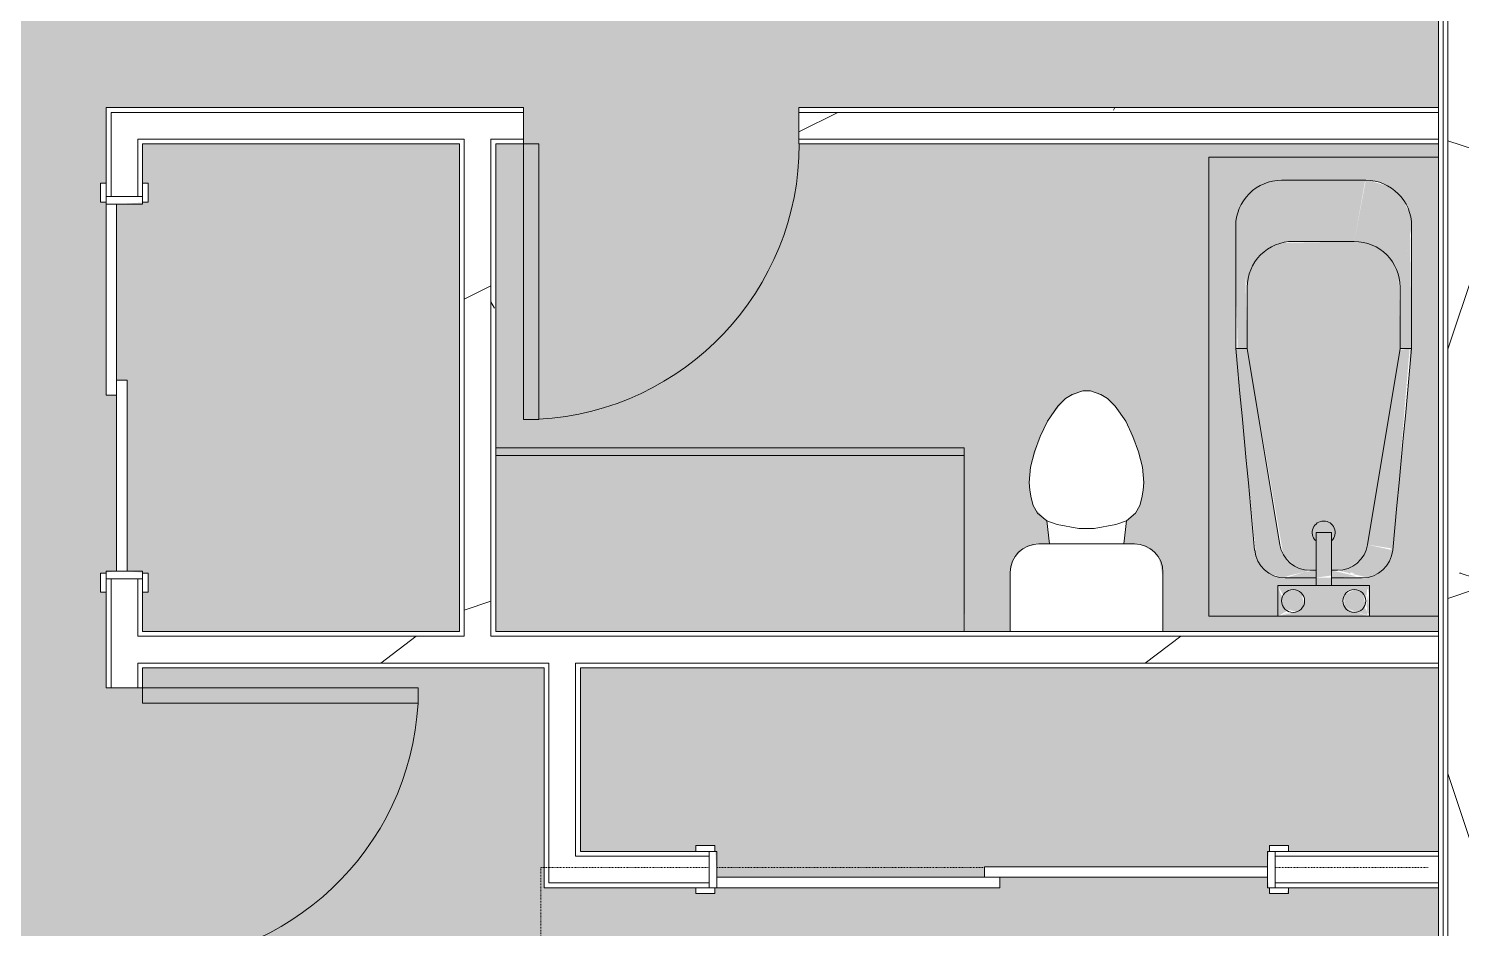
# Model space of a CAD drawing. Header units: inches. Extents: x -9418 to 110693, y 8585 to 209374.
# Drawn here: x -3612.4 to -3425.1, y 10155.4 to 10273 of the extents above; entities that cross this region are included whole.
import ezdxf

# ---------------------------------------------------------------- set-up
doc = ezdxf.new("R2010")
doc.units = ezdxf.units.IN
doc.header["$MEASUREMENT"] = 0
doc.linetypes.add('Dash 1_16_', pattern=[0.125, 0.0625, -0.0625])
for name, color, linetype, lineweight in [('0-1', 7, 'Continuous', 5), ('0-3', 7, 'Continuous', 9), ('A-AREA-PATT-2', 254, 'Continuous', 9), ('A-DOOR-1', 7, 'Continuous', 9), ('A-DOOR-FRAM-1', 7, 'Continuous', 9), ('A-WALL', 113, 'Continuous', 9), ('A-WALL-2', 10, 'Continuous', 15), ('A-WALL-3', 7, 'Continuous', 9), ('A-WALL-PATT-1', 7, 'Continuous', 9), ('A-WALL-PATT-2', 8, 'Continuous', 9), ('A-WALL-PATT-3', 111, 'Continuous', 9), ('I-FURN-1', 7, 'Continuous', 9), ('I-FURN-HDLN-1', 253, 'Dash 1_16_', 9), ('I-WALL-1', 2, 'Continuous', 15), ('P-SANR-FIXT-1', 7, 'Continuous', 9), ('P-SANR-FIXT-2', 8, 'Continuous', 9), ('Q-CASE-1', 9, 'Continuous', 9), ('Q-CASE-2', 10, 'Continuous', 15), ('Q-CASE-3', 7, 'Continuous', 9)]:
    doc.layers.add(name, color=color, linetype=linetype, lineweight=lineweight)
pattern_1 = [(0, (0, 0), (192, 48), [7.92, -136.08, 7.92, -136.08, -768]), (0, (0, 0), (192, 48), [-288, 7.92, -280.08, 7.92, -136.08, -336]), (0, (0, 0), (192, 48), [-720, 7.92, -88.08, 7.92, -232.08]), (120, (72, 24), (-137.56922, 142.27688), [7.92, -136.08, 7.92, -136.08, -768]), (120, (72, 24), (-137.56922, 142.27688), [-288, 7.92, -280.08, 7.92, -136.08, -336]), (120, (72, 24), (-137.56922, 142.27688), [-720, 7.92, -88.08, 7.92, -232.08]), (240, (96, 120), (-54.43078, -190.27688), [7.92, -136.08, 7.92, -136.08, -768]), (240, (96, 120), (-54.43078, -190.27688), [-288, 7.92, -280.08, 7.92, -136.08, -336]), (240, (96, 120), (-54.43078, -190.27688), [-720, 7.92, -88.08, 7.92, -232.08])]
pattern_2 = [(216.87, (39.984, 99.96), (299.879643, 199.920536), [49.98, -449.82]), (206.565, (99.96, 69.97), (-99.95948, -99.9602), [111.759, -111.759]), (198.435, (99.96, 19.992), (-199.92005, -99.96009), [63.22, -252.881])]

# ---------------------------------------------------------------- blocks, each defined once
blk = doc.blocks.new('Bed-Standard - King 78_ x 80_-V113-SITE PLAN - TOPO WITH IMAGERY')
at = {"layer": 'I-FURN-1'}
for p, q in [((49.69, 38.2), (-28.31, 38.2)), ((-28.31, 38.2), (-28.31, -41.8)), ((49.69, -41.8), (49.69, 38.2)), ((-25.31, 36.2), (-25.31, 24.2)), ((-25.31, 36.2), (46.69, 36.2)), ((46.69, 36.2), (46.69, 24.2)), ((49.69, 24.2), (-28.31, 17.63)), ((-25.31, 24.2), (46.69, 24.2)), ((-28.31, -41.8), (49.69, -41.8))]:
    blk.add_line(p, q, dxfattribs=at)
at = {"layer": 'I-FURN-HDLN-1'}
for p, q in [((-64.31, 38.2), (-64.31, 18.2)), ((73.69, -77.8), (73.69, 38.2)), ((-64.31, -19.8), (-64.31, -54.8)), ((-64.31, -55.8), (-64.31, -77.8)), ((-64.31, -77.8), (73.69, -77.8))]:
    blk.add_line(p, q, dxfattribs=at)
blk = doc.blocks.new('Single-Flush - 36_ x 84_-1372824-SITE PLAN - TOPO WITH IMAGERY')
at = {"layer": 'A-DOOR-1'}
for p, q in [((16, -2.38), (16, -38.39)), ((18, -2.38), (16, -2.38)), ((18, -2.38), (18, -38.39)), ((18, -38.39), (16, -38.39))]:
    blk.add_line(p, q, dxfattribs=at)
blk.add_arc((18, -2.38), 36.07, 180, 266.8211, dxfattribs=at)
blk = doc.blocks.new('FOLDING_SLIDING CLOSET - 72_ x 80_-1372885-SITE PLAN - TOPO WITH IMAGERY')
at = {"layer": 'A-DOOR-1'}
for p, q in [((-38.75, 3.25), (-36.25, 3.25)), ((-38.75, 2.5), (-38.75, 3.25)), ((-36.25, 2.5), (-38.75, 2.5)), ((-36.25, 3.25), (-36.25, 2.5)), ((36.25, 3.25), (38.75, 3.25)), ((36.25, 2.5), (36.25, 3.25)), ((38.75, 2.5), (36.25, 2.5)), ((38.75, 3.25), (38.75, 2.5)), ((-1, 0.5), (36, 0.5)), ((-1, -0.875), (-1, 0.5)), ((36, 0.5), (36, -0.875)), ((-36, -0.875), (1, -0.875)), ((-36, -2.25), (-36, -0.875)), ((36, -0.875), (-1, -0.875)), ((1, -0.875), (1, -2.25)), ((-38.75, -2.25), (-36.25, -2.25)), ((-38.75, -3), (-38.75, -2.25)), ((-36.25, -3), (-38.75, -3)), ((-36.25, -2.25), (-36.25, -3)), ((1, -2.25), (-36, -2.25)), ((36.25, -2.25), (38.75, -2.25)), ((36.25, -3), (36.25, -2.25)), ((38.75, -3), (36.25, -3)), ((38.75, -2.25), (38.75, -3))]:
    blk.add_line(p, q, dxfattribs=at)
at = {"layer": 'A-DOOR-FRAM-1'}
for p, q in [((-37, 2.5), (-36, 2.5)), ((-37, -2.25), (-37, 2.5)), ((-36, 2.5), (-36, -2.25)), ((36, 2.5), (37, 2.5)), ((36, -2.25), (36, 2.5)), ((37, 2.5), (37, -2.25)), ((-36, -2.25), (-37, -2.25)), ((37, -2.25), (36, -2.25))]:
    blk.add_line(p, q, dxfattribs=at)
blk = doc.blocks.new('Toilet-Domestic-3D - Toilet-Domestic-3D-1372870-SITE PLAN - TOPO WITH IMAGERY')
at = {"layer": 'P-SANR-FIXT-1'}
for p, q in [((-2.74, 11), (-1.87, 11.5)), ((-1.87, 11.5), (-0.5, 12)), ((-0.5, 12), (0.5, 12)), ((0.5, 12), (1.87, 11.5)), ((1.87, 11.5), (2.74, 11)), ((-5.13, 8), (-3.74, 10)), ((-3.74, 10), (-2.74, 11)), ((2.74, 11), (3.74, 10)), ((3.74, 10), (5.13, 8)), ((-6.06, 6), (-5.13, 8)), ((5.13, 8), (6.06, 6)), ((-6.79, 4), (-6.06, 6)), ((6.06, 6), (6.79, 4)), ((-7.33, 1.99), (-6.79, 4)), ((6.79, 4), (7.33, 1.99)), ((-7.5, 0), (-7.33, 1.99)), ((7.33, 1.99), (7.5, 0)), ((-7.41, -1), (-7.5, 0)), ((-7.24, -2), (-7.41, -1)), ((7.41, -1), (7.24, -2)), ((7.5, 0), (7.41, -1)), ((-6.97, -3), (-7.24, -2)), ((-6.4, -4), (-6.97, -3)), ((6.97, -3), (6.4, -4)), ((7.24, -2), (6.97, -3)), ((-5.21, -5), (-6.4, -4)), ((-3.84, -5.5), (-5.21, -5)), ((-4.86, -8.02), (-5.21, -5)), ((-1, -6), (-3.84, -5.5)), ((3.84, -5.5), (1, -6)), ((5.21, -5), (3.84, -5.5)), ((4.86, -8.02), (5.21, -5)), ((6.4, -4), (5.21, -5)), ((1, -6), (-1, -6)), ((6.25, -8.02), (-6.25, -8.02)), ((-9.98, -11.75), (-9.98, -19.48)), ((9.98, -19.48), (9.98, -11.75)), ((-9.98, -19.48), (9.98, -19.48))]:
    blk.add_line(p, q, dxfattribs=at)
for centre, start, end in [((-6.25, -11.75), 90, 180), ((6.25, -11.75), 0, 90)]:
    blk.add_arc(centre, 3.73, start, end, dxfattribs=at)
blk = doc.blocks.new('OD_CW_Base Cabinet - OD_CW_Base Cabinet-1372871-SITE PLAN - TOPO WITH IMAGERY')
at = {"layer": 'Q-CASE-1'}
for points in [[(0.74, 0), (0.74, -1), (61.99, -1), (61.99, 0), (12.01, 0)], [(0.74, -24), (61.99, -24), (61.99, -1), (0.74, -1), (0.74, -3.04)]]:
    blk.add_hatch(color=256, dxfattribs=at).paths.add_polyline_path(points, flags=0)
at = {"layer": 'Q-CASE-2'}
for p, q in [((0.74, -24), (0.74, 0)), ((0.74, 0), (61.99, 0)), ((61.99, 0), (61.99, -24)), ((61.99, -24), (0.74, -24))]:
    blk.add_line(p, q, dxfattribs=at)
at = {"layer": 'Q-CASE-3'}
for p, q in [((0.74, -1), (0.74, 0)), ((0.74, 0), (61.99, 0)), ((61.99, -1), (0.74, -1)), ((0.74, -24), (0.74, -1)), ((0.74, -1), (61.99, -1)), ((61.99, 0), (61.99, -1)), ((61.99, -1), (61.99, -24)), ((61.99, -24), (0.74, -24))]:
    blk.add_line(p, q, dxfattribs=at)
blk = doc.blocks.new('Bath Tub - Maestro - 60_x30_-V112-SITE PLAN - TOPO WITH IMAGERY')
at = {"layer": 'P-SANR-FIXT-2'}
h = blk.add_hatch(color=256, dxfattribs=at)
h.paths.add_polyline_path([(0.7, -11.75), (1.25, -12.3), (0.93, -11.93)], flags=0)
h.paths.add_polyline_path([(0, -9), (0.55, -10.88), (0.5, -10.46), (0.02, -9.05)], flags=0)
h.paths.add_polyline_path([(0, -9), (3.07, -10.25), (3.5, -11), (4, -9), (1.61, -9.4), (0.02, -9)], flags=0)
h.paths.add_polyline_path([(60, 0), (0, 0), (0.06, -9), (4, -9), (4, -14), (5, -14), (5.21, -8.67), (5.83, -7.51), (6.79, -6.62), (7.98, -6.09), (11.56, -5.7), (35, -3.5), (52.04, -3.59), (54, -4.3), (55.6, -5.64), (56.64, -7.45), (57, -9.5), (56.8, -22.05), (56.2, -23.5), (54.91, -25), (54, -25.7), (52.55, -26.3), (49, -26.5), (32.07, -26.23), (7.36, -23.69), (6.27, -22.97), (5.48, -21.94), (5.05, -20.7), (5, -17.5), (5, -16), (4, -16), (4, -21), (0, -21), (0.06, -30), (60, -30), (60, -0.93)], flags=0)
h.paths.add_polyline_path([(4, -9), (3.3, -10.25), (2.75, -9.7), (2.75, -9.43), (3.5, -9.17)], flags=0)
h.paths.add_polyline_path([(3.06, -20.06), (3.57, -19.75), (4, -21), (2.75, -20.3)], flags=0)
h.paths.add_polyline_path([(3.5, -19), (2.75, -20.14), (2, -20.5), (3.94, -20.74), (3.6, -19.39)], flags=0)
h.paths.add_polyline_path([(2, -17.5), (2.39, -17.7), (2.39, -17.55)], flags=0)
h.paths.add_polyline_path([(1.25, -17.7), (0.7, -18.25), (0.22, -20.06), (0.55, -19.39), (0.55, -18.91), (1.11, -17.94)], flags=0)
for points in [[(35, -3.5), (8.65, -6.09), (9.35, -9.26), (35, -4.91), (35, -3.77)], [(43.6, -3.5), (35, -3.77), (35, -5), (44.22, -4.77), (51, -3.5), (44.55, -3.5)], [(51, -3.5), (43, -5), (44.55, -5.2), (46.03, -5.83), (47.28, -6.81), (48.47, -8.66), (48.9, -10.25), (49, -11), (57, -9.5), (56.64, -7.45), (55.6, -5.64), (54, -4.3), (52.04, -3.59)], [(35, -5), (8.03, -9.72), (6.59, -11.22), (6.12, -12.51), (6.12, -14), (10.94, -14), (10.94, -16), (6, -16), (6.24, -18.17), (7.49, -19.83), (8.69, -20.51), (9.35, -20.74), (35, -25), (44.55, -24.8), (46, -24.2), (47.24, -23.24), (48.2, -22), (48.81, -20.43), (49, -19), (48.8, -9.45), (48.12, -7.9), (47.24, -6.76), (45.78, -5.71), (44.55, -5.2), (43, -5)], [(8.63, -5.97), (7.36, -6.31), (6.25, -7.06), (5.48, -8.06), (5.1, -9.61), (5.81, -12.58), (6, -13.2), (6.6, -11.22), (7.49, -10.17), (8.69, -9.49), (9.35, -9.26), (8.65, -6.09)], [(57, -9.5), (49, -11), (49, -19), (57, -20.43), (57, -10.25)], [(49, -19), (48.61, -21), (48.16, -22.05), (47.24, -23.24), (45.78, -24.29), (44.55, -24.8), (43, -25), (51, -26.5), (52.55, -26.3), (54.53, -25.29), (55.42, -24.51), (56.24, -23.4), (56.93, -21), (56.8, -20.46), (50.46, -19.27)], [(9.35, -20.74), (8.84, -24.05), (35, -26.23), (34.79, -24.97), (11.56, -21.11)], [(43, -25), (35, -25), (35, -26.5), (49.91, -26.3), (44.55, -25.29)]]:
    blk.add_hatch(color=256, dxfattribs=at).paths.add_polyline_path(points, flags=0)
h = blk.add_hatch(color=256, dxfattribs=at)
h.paths.add_polyline_path([(0, -9), (0.06, -21), (4, -20.74), (4, -9), (0.02, -9)], flags=0)
h.paths.add_polyline_path([(0, -9), (0.7, -10.25), (1.25, -9.7), (1.25, -9.43), (0.02, -9.01)], flags=0)
h.paths.add_polyline_path([(0, -9), (2, -9.5), (4, -9), (3.06, -12.06), (2.39, -12.45), (1.61, -12.45), (0.94, -12.06), (0.46, -11), (0.02, -9.07)], flags=0)
h.paths.add_polyline_path([(4, -9), (2.75, -9.7), (3.3, -10.25), (3.57, -10.25), (3.83, -9.5)], flags=0)
h.paths.add_polyline_path([(2, -17.5), (3.02, -17.91), (3.3, -18.25), (3.5, -19), (4, -21), (1.61, -20.6), (0.06, -20.74), (0.94, -17.94), (1.61, -17.55)], flags=0)
h.paths.add_polyline_path([(0.55, -19.39), (0.06, -20.98), (1.25, -20.3), (0.7, -19.75)], flags=0)
h.paths.add_polyline_path([(3.45, -19.39), (3.06, -20.06), (2.75, -20.57), (3.91, -20.74), (3.5, -19.54)], flags=0)
h = blk.add_hatch(color=256, dxfattribs=at)
h.paths.add_polyline_path([(1.61, -9.55), (0.94, -9.94), (0.6, -11.39), (0.94, -11.93), (1.61, -12.45), (3.06, -12.06), (3.5, -11), (2.75, -9.7), (2, -9.6)], flags=0)
h.paths.add_polyline_path([(2.75, -17.7), (1.25, -17.7), (0.55, -19.19), (0.7, -19.75), (1.61, -20.45), (3.06, -20.06), (3.5, -19), (2.97, -18.09)], flags=0)
h = blk.add_hatch(color=256, dxfattribs=at)
h.paths.add_polyline_path([(5, -9.96), (5.05, -14), (6, -14), (5.76, -12.43), (5.05, -10.13)], flags=0)
h.paths.add_polyline_path([(5.32, -16), (5, -16), (5.21, -19.35), (6, -16), (5.59, -16)], flags=0)
h = blk.add_hatch(color=256, dxfattribs=at)
h.paths.add_polyline_path([(5.05, -14), (4, -14), (4, -16), (5.05, -16)], flags=0)
h.paths.add_polyline_path([(9.35, -14), (5.05, -14), (5.32, -16), (10.94, -16), (10.94, -14)], flags=0)
h = blk.add_hatch(color=256, dxfattribs=at)
h.paths.add_polyline_path([(5.59, -18.12), (5.72, -18.67), (5.56, -19.08)], flags=0)
h.paths.add_polyline_path([(6, -16.8), (5.06, -20.74), (5.72, -22.32), (6.33, -23.02), (7.36, -23.69), (8.65, -23.91), (9.35, -20.74), (7.49, -19.83), (6.59, -18.77), (6.12, -17.49)], flags=0)
at = {"layer": 'P-SANR-FIXT-1'}
for p, q in [((60, 0), (0, 0)), ((0, 0), (0, -9)), ((60, -30), (60, 0)), ((35, -3.5), (51, -3.5)), ((35, -5), (35, -3.5)), ((35, -5), (9.35, -9.26)), ((43, -5), (35, -5)), ((4, -9), (0, -9)), ((0, -9), (0, -21)), ((4, -14), (4, -9)), ((5, -14), (5, -9.96)), ((49, -19), (49, -11)), ((57, -9.5), (57, -20.5)), ((4, -16), (4, -14)), ((4, -14), (10.94, -14)), ((6, -13.2), (6, -14)), ((10.94, -16), (10.94, -14)), ((4, -21), (4, -16)), ((10.94, -16), (4, -16)), ((5, -20.04), (5, -16)), ((6, -16), (6, -16.8)), ((0, -21), (0, -30)), ((0, -21), (4, -21)), ((9.35, -20.74), (35, -25)), ((35, -25), (35, -26.5)), ((35, -25), (43, -25)), ((51, -26.5), (35, -26.5)), ((0, -30), (60, -30))]:
    blk.add_line(p, q, dxfattribs=at)
at = {"layer": 'P-SANR-FIXT-1', "flags": 128}
for points in [[(8.63, -5.97), (11.56, -5.7), (14.49, -5.42), (17.42, -5.15), (20.35, -4.87), (23.28, -4.6), (26.21, -4.32), (29.14, -4.05), (32.07, -3.77), (35, -3.5)], [(35, -26.5), (32.07, -26.23), (29.14, -25.95), (26.21, -25.68), (23.28, -25.4), (20.35, -25.13), (17.42, -24.85), (14.49, -24.58), (11.56, -24.3), (8.63, -24.03)]]:
    blk.add_lwpolyline(points, dxfattribs=at)
at = {"layer": 'P-SANR-FIXT-1'}
for centre, radius, start, end in [((51, -9.5), 6, 0, 90), ((43, -11), 6, 360, 90), ((9, -9.96), 4, 95.3558, 180), ((10, -13.2), 4, 99.4223, 180), ((2, -11), 1.5, 0, 180), ((2, -11), 1.5, 0, 180), ((2, -11), 1.5, 180, 360), ((2, -11), 1.5, 180, 360), ((10.94, -15), 1.5, 0, 135), ((10, -16.8), 4, 180, 260.5777), ((10.94, -15), 1.5, 225, 360), ((2, -19), 1.5, 0, 180), ((2, -19), 1.5, 0, 180), ((2, -19), 1.5, 180, 360), ((2, -19), 1.5, 180, 360), ((9, -20.04), 4, 180, 264.6442), ((43, -19), 6, 270, 0), ((51, -20.5), 6, 270, 0)]:
    blk.add_arc(centre, radius, start, end, dxfattribs=at)
blk = doc.blocks.new('Single-Flush - 36_ x 84_-1372839-SITE PLAN - TOPO WITH IMAGERY')
at = {"layer": 'A-DOOR-1'}
for p, q in [((16, 2.37), (16, 38.39)), ((18, 38.39), (16, 38.39)), ((18, 2.37), (18, 38.39)), ((18, 2.37), (16, 2.37))]:
    blk.add_line(p, q, dxfattribs=at)
blk.add_arc((18, 2.37), 36.07, 93.1789, 180, dxfattribs=at)
blk = doc.blocks.new('FOLDING_SLIDING CLOSET - 48_ x 80_-1372841-SITE PLAN - TOPO WITH IMAGERY')
at = {"layer": 'A-DOOR-1'}
for p, q in [((-26.75, 3.25), (-24.25, 3.25)), ((-26.75, 2.5), (-26.75, 3.25)), ((-24.25, 2.5), (-26.75, 2.5)), ((-24.25, 3.25), (-24.25, 2.5)), ((24.25, 3.25), (26.75, 3.25)), ((24.25, 2.5), (24.25, 3.25)), ((26.75, 2.5), (24.25, 2.5)), ((26.75, 3.25), (26.75, 2.5)), ((-1, 0.5), (24, 0.5)), ((-1, -0.88), (-1, 0.5)), ((24, 0.5), (24, -0.88)), ((-24, -0.88), (1, -0.88)), ((-24, -2.25), (-24, -0.88)), ((24, -0.88), (-1, -0.88)), ((1, -0.88), (1, -2.25)), ((-26.75, -2.25), (-24.25, -2.25)), ((-26.75, -3), (-26.75, -2.25)), ((-24.25, -3), (-26.75, -3)), ((-24.25, -2.25), (-24.25, -3)), ((1, -2.25), (-24, -2.25)), ((24.25, -2.25), (26.75, -2.25)), ((24.25, -3), (24.25, -2.25)), ((26.75, -3), (24.25, -3)), ((26.75, -2.25), (26.75, -3))]:
    blk.add_line(p, q, dxfattribs=at)
at = {"layer": 'A-DOOR-FRAM-1'}
for p, q in [((-25, 2.5), (-24, 2.5)), ((-25, -2.25), (-25, 2.5)), ((-24, 2.5), (-24, -2.25)), ((24, 2.5), (25, 2.5)), ((24, -2.25), (24, 2.5)), ((25, 2.5), (25, -2.25)), ((-24, -2.25), (-25, -2.25)), ((25, -2.25), (24, -2.25))]:
    blk.add_line(p, q, dxfattribs=at)
blk = doc.blocks.new('1750 Ox - Unit Layouts_rvt-1-SITE PLAN - TOPO WITH IMAGERY')
at = {"layer": 'A-WALL-PATT-1'}
h = blk.add_hatch(dxfattribs=at)
h.set_pattern_fill('FP_1', color=256, style=0, pattern_type=2)
h.set_pattern_definition(pattern_1)
h.paths.add_polyline_path([(-3428.12, 10262.09), (-3428.12, 10262.71), (-3511.75, 10262.71), (-3511.75, 10262.09), (-3464.65, 10262.09)], flags=0)
h.paths.add_polyline_path([(-3571.92, 10262.09), (-3547.75, 10262.09), (-3547.75, 10262.71), (-3601.67, 10262.71), (-3601.67, 10262.09), (-3590.65, 10262.09)], flags=0)
h = blk.add_hatch(dxfattribs=at)
h.set_pattern_fill('FP_1', color=256, style=0, pattern_type=2)
h.set_pattern_definition(pattern_1)
h.paths.add_polyline_path([(-3598.17, 9983.25), (-3597.55, 9983.25), (-3597.55, 10008.46), (-3598.17, 10008.46), (-3598.17, 10002.12)], flags=0)
h.paths.add_polyline_path([(-3597.55, 10011.96), (-3597.55, 10150.84), (-3598.17, 10150.84), (-3598.17, 10011.96), (-3597.69, 10011.96)], flags=0)
h.paths.add_polyline_path([(-3597.55, 10186.84), (-3597.55, 10190.09), (-3598.17, 10190.09), (-3598.17, 10186.84)], flags=0)
h.paths.add_polyline_path([(-3597.55, 10193.59), (-3597.55, 10201.09), (-3598.17, 10201.09), (-3598.17, 10193.59)], flags=0)
h.paths.add_polyline_path([(-3597.55, 10251.09), (-3597.55, 10258.59), (-3598.17, 10258.43), (-3598.17, 10251.09)], flags=0)
h = blk.add_hatch(dxfattribs=at)
h.set_pattern_fill('FP_1', color=256, style=0, pattern_type=2)
h.set_pattern_definition(pattern_1)
h.paths.add_polyline_path([(-3556.12, 10194.21), (-3555.5, 10194.21), (-3555.5, 10257.96), (-3556.12, 10257.96), (-3556.12, 10204.58)], flags=0)
h = blk.add_hatch(dxfattribs=at)
h.set_pattern_fill('FP_1', color=256, style=0, pattern_type=2)
h.set_pattern_definition(pattern_1)
h.paths.add_polyline_path([(-3552, 10194.21), (-3551.37, 10194.21), (-3551.37, 10257.96), (-3552, 10257.96), (-3552, 10194.21)], flags=0)
at = {"layer": 'A-WALL-PATT-2'}
h = blk.add_hatch(dxfattribs=at)
h.set_pattern_fill('FP_2', color=256, style=0, pattern_type=2)
h.set_pattern_definition(pattern_2)
h.paths.add_polyline_path([(-3601.67, 9983.06), (-3601.65, 9983.25), (-3598.17, 9983.25), (-3598.17, 10150.84), (-3601.67, 10150.84), (-3601.67, 10002.12)], flags=0)
h.paths.add_polyline_path([(-3601.67, 10186.84), (-3598.17, 10186.84), (-3598.17, 10201.09), (-3601.67, 10201.09), (-3601.67, 10190.09)], flags=0)
h.paths.add_polyline_path([(-3599.55, 10251.09), (-3598.17, 10251.09), (-3598.17, 10262.09), (-3601.67, 10262.09), (-3601.67, 10251.09), (-3600.92, 10251.09)], flags=0)
h = blk.add_hatch(dxfattribs=at)
h.set_pattern_fill('FP_2', color=256, style=0, pattern_type=2)
h.set_pattern_definition(pattern_2)
h.paths.add_polyline_path([(-3428.12, 10258.59), (-3428.12, 10262.09), (-3511.75, 10262.09), (-3511.75, 10258.59), (-3464.65, 10258.59)], flags=0)
h.paths.add_polyline_path([(-3552, 10258.59), (-3547.75, 10258.59), (-3547.75, 10262.09), (-3598.17, 10262.09), (-3598.03, 10258.59), (-3555.5, 10258.59)], flags=0)
h = blk.add_hatch(dxfattribs=at)
h.set_pattern_fill('FP_2', color=256, style=0, pattern_type=2)
h.set_pattern_definition(pattern_2)
h.paths.add_polyline_path([(-3552, 10193.59), (-3552, 10258.59), (-3555.5, 10258.59), (-3555.5, 10193.59)], flags=0)
h = blk.add_hatch(dxfattribs=at)
h.set_pattern_fill('FP_2', color=256, style=0, pattern_type=2)
h.set_pattern_definition(pattern_2)
h.paths.add_polyline_path([(-3597.55, 10190.09), (-3428.12, 10190.09), (-3428.12, 10193.59), (-3598.17, 10193.58), (-3598.17, 10190.09)], flags=0)
at = {"layer": 'A-WALL-2'}
for p, q in [((-3601.67, 10262.71), (-3602.3, 10262.71)), ((-3602.3, 10262.71), (-3602.3, 10252.84)), ((-3597.55, 10262.71), (-3601.67, 10262.71)), ((-3547.75, 10262.71), (-3597.55, 10262.71)), ((-3547.75, 10257.96), (-3547.75, 10262.71)), ((-3428.12, 10262.71), (-3511.75, 10262.71)), ((-3511.75, 10262.71), (-3511.75, 10257.96)), ((-3428.12, 10257.96), (-3428.12, 10262.71)), ((-3597.55, 10252.84), (-3597.55, 10257.96)), ((-3597.55, 10257.96), (-3556.12, 10257.96)), ((-3556.12, 10257.96), (-3556.12, 10194.21)), ((-3551.37, 10257.96), (-3547.75, 10257.96)), ((-3551.37, 10218.21), (-3551.37, 10257.96)), ((-3511.75, 10257.96), (-3428.12, 10257.96)), ((-3602.3, 10199.34), (-3602.3, 10186.84)), ((-3597.55, 10194.21), (-3597.55, 10199.34)), ((-3556.12, 10194.21), (-3597.55, 10194.21)), ((-3484.1, 10194.21), (-3490.12, 10194.21)), ((-3428.12, 10194.21), (-3464.15, 10194.21)), ((-3428.12, 10189.46), (-3428.12, 10194.21)), ((-3597.55, 10186.84), (-3597.55, 10189.46)), ((-3597.55, 10189.46), (-3545.05, 10189.46)), ((-3545.05, 10189.46), (-3545.05, 10165.46)), ((-3540.3, 10165.46), (-3540.3, 10189.46)), ((-3540.3, 10189.46), (-3428.12, 10189.46)), ((-3602.3, 10186.84), (-3597.55, 10186.84)), ((-3545.05, 10165.46), (-3545.05, 10161.34)), ((-3525.21, 10165.46), (-3540.3, 10165.46)), ((-3428.12, 10165.46), (-3447.71, 10165.46)), ((-3428.12, 10160.71), (-3428.12, 10165.46)), ((-3545.05, 10161.34), (-3545.05, 10160.71)), ((-3545.05, 10160.71), (-3525.21, 10160.71)), ((-3447.71, 10160.71), (-3428.12, 10160.71))]:
    blk.add_line(p, q, dxfattribs=at)
at = {"layer": 'A-WALL-3'}
for p, q in [((-3601.67, 10262.09), (-3601.67, 10251.09)), ((-3601.67, 10262.09), (-3598.17, 10262.09)), ((-3598.17, 10262.09), (-3597.55, 10262.09)), ((-3597.55, 10262.09), (-3547.75, 10262.09)), ((-3511.75, 10262.09), (-3428.12, 10262.09)), ((-3598.17, 10258.59), (-3598.17, 10251.09)), ((-3598.17, 10258.59), (-3597.55, 10258.59)), ((-3597.55, 10258.59), (-3555.5, 10258.59)), ((-3555.5, 10257.96), (-3555.5, 10258.59)), ((-3555.5, 10194.21), (-3555.5, 10257.96)), ((-3552, 10258.59), (-3547.75, 10258.59)), ((-3552, 10257.96), (-3552, 10258.59)), ((-3552, 10194.21), (-3552, 10257.96)), ((-3511.75, 10258.59), (-3428.12, 10258.59)), ((-3601.67, 10201.09), (-3601.67, 10186.84)), ((-3598.17, 10201.09), (-3598.17, 10193.59)), ((-3598.17, 10193.59), (-3597.55, 10193.59)), ((-3597.55, 10193.59), (-3555.5, 10193.59)), ((-3555.5, 10193.59), (-3555.5, 10194.21)), ((-3552, 10193.59), (-3552, 10194.21)), ((-3552, 10193.59), (-3428.12, 10193.59)), ((-3598.17, 10190.09), (-3598.17, 10186.84)), ((-3598.17, 10190.09), (-3597.55, 10190.09)), ((-3597.55, 10190.09), (-3544.43, 10190.09)), ((-3544.43, 10189.46), (-3544.43, 10190.09)), ((-3540.93, 10189.46), (-3540.93, 10190.09)), ((-3540.93, 10190.09), (-3428.12, 10190.09)), ((-3544.43, 10165.46), (-3544.43, 10189.46)), ((-3540.93, 10165.46), (-3540.93, 10189.46)), ((-3544.43, 10164.84), (-3544.43, 10165.46)), ((-3540.93, 10164.84), (-3540.93, 10165.46)), ((-3544.43, 10161.34), (-3544.43, 10164.84)), ((-3540.93, 10164.84), (-3523.46, 10164.84)), ((-3449.46, 10164.84), (-3428.12, 10164.84)), ((-3544.43, 10161.34), (-3523.46, 10161.34)), ((-3449.46, 10161.34), (-3428.12, 10161.34))]:
    blk.add_line(p, q, dxfattribs=at)
at = {"layer": '0-3'}
for name, p, rotation in [('Single-Flush - 36_ x 84_-1372839-SITE PLAN - TOPO WITH IMAGERY', (-3529.75, 10260.34), 180), ('Bath Tub - Maestro - 60_x30_-V112-SITE PLAN - TOPO WITH IMAGERY', (-3458.12, 10196.21), 89.99999999999451), ('FOLDING_SLIDING CLOSET - 48_ x 80_-1372841-SITE PLAN - TOPO WITH IMAGERY', (-3600.05, 10226.09), 270), ('Single-Flush - 36_ x 84_-1372824-SITE PLAN - TOPO WITH IMAGERY', (-3599.92, 10168.84), 89.99999999999997), ('Bed-Standard - King 78_ x 80_-V113-SITE PLAN - TOPO WITH IMAGERY', (-3467.67, 10099.06), 270.0000000000031)]:
    blk.add_blockref(name, p, dxfattribs=dict(at, rotation=rotation))
for name, p in [('Toilet-Domestic-3D - Toilet-Domestic-3D-1372870-SITE PLAN - TOPO WITH IMAGERY', (-3474.12, 10213.69)), ('OD_CW_Base Cabinet - OD_CW_Base Cabinet-1372871-SITE PLAN - TOPO WITH IMAGERY', (-3552.11, 10218.21)), ('FOLDING_SLIDING CLOSET - 72_ x 80_-1372885-SITE PLAN - TOPO WITH IMAGERY', (-3486.46, 10162.96))]:
    blk.add_blockref(name, p, dxfattribs=at)

msp = doc.modelspace()

# ---------------------------------------------------------------- hatches: boundary and pattern name
at = {"layer": 'A-AREA-PATT-2'}
h = msp.add_hatch(color=256, dxfattribs=at)
h.paths.add_polyline_path([(-3699.05, 9983.25), (-3669.05, 9983.25), (-3669.05, 10098.26), (-3699.05, 10098.26), (-3699.05, 10095.76), (-3698.3, 10095.76), (-3698.3, 10093.26), (-3702.42, 10093.01), (-3702.42, 10058.01), (-3701.05, 10058.01), (-3701.05, 10021.01), (-3698.3, 10020.76), (-3698.3, 10018.26), (-3699.05, 10018.26)], flags=0)
h.paths.add_polyline_path([(-3431.12, 10355.19), (-3431.12, 10319.19), (-3432.87, 10319.19), (-3432.87, 10355.19), (-3432.14, 10355.19)], flags=0)
h.paths.add_polyline_path([(-3597.55, 9983.25), (-3594.79, 9983.25), (-3594.79, 10002.81), (-3566.79, 10002.81), (-3566.79, 9983.25), (-3564.27, 9983.25), (-3564.27, 10007.84), (-3565.91, 10007.84), (-3565.91, 10012.59), (-3559.52, 10012.59), (-3559.52, 9983.25), (-3428.12, 9983.25), (-3428.12, 10160.71), (-3447.71, 10160.71), (-3447.96, 10159.96), (-3450.21, 10159.96), (-3450.46, 10162.09), (-3485.46, 10162.09), (-3485.46, 10160.71), (-3522.71, 10160.69), (-3522.71, 10159.96), (-3525.21, 10159.96), (-3525.21, 10160.71), (-3545.05, 10160.71), (-3545.05, 10189.46), (-3597.55, 10189.46), (-3597.55, 10186.84), (-3602.3, 10186.84), (-3602.3, 10199.34), (-3603.05, 10199.34), (-3603.05, 10201.84), (-3600.92, 10202.09), (-3600.92, 10225.09), (-3602.3, 10225.09), (-3602.34, 10250.34), (-3603.05, 10250.34), (-3603.05, 10252.84), (-3602.3, 10252.84), (-3602.3, 10262.71), (-3547.75, 10262.71), (-3547.75, 10257.96), (-3551.37, 10257.96), (-3551.37, 10218.21), (-3490.12, 10218.21), (-3490.03, 10194.21), (-3484.1, 10194.21), (-3484.1, 10201.94), (-3483.6, 10203.8), (-3482.24, 10205.16), (-3480.37, 10205.66), (-3478.99, 10205.66), (-3479.33, 10208.69), (-3480.91, 10210.37), (-3481.36, 10211.69), (-3481.62, 10213.69), (-3481.45, 10215.68), (-3480.18, 10219.69), (-3479.25, 10221.69), (-3476.86, 10224.69), (-3474.62, 10225.69), (-3473.62, 10225.69), (-3471.38, 10224.69), (-3470.38, 10223.69), (-3469, 10221.69), (-3467.34, 10217.69), (-3466.8, 10215.68), (-3466.71, 10212.69), (-3467.16, 10210.69), (-3467.72, 10209.69), (-3468.91, 10208.69), (-3469.26, 10205.66), (-3466.91, 10205.54), (-3465.24, 10204.57), (-3464.65, 10203.8), (-3464.15, 10201.21), (-3464.15, 10194.21), (-3428.12, 10194.21), (-3428.12, 10196.21), (-3458.12, 10196.21), (-3458.12, 10256.21), (-3428.12, 10256.21), (-3428.12, 10257.96), (-3511.75, 10257.96), (-3511.75, 10262.71), (-3428.12, 10262.71), (-3428.12, 10355.19), (-3431.12, 10355.19), (-3431.12, 10357.13), (-3431.75, 10357.13), (-3431.96, 10358.19), (-3466.5, 10358.19), (-3466.5, 10357.13), (-3467.12, 10357.13), (-3467.12, 10355.19), (-3857.85, 10355.19), (-3857.85, 10281.2), (-3861.22, 10281.2), (-3861.22, 10243.18), (-3857.85, 10243.18), (-3857.85, 10204.4), (-3861.22, 10204.4), (-3861.22, 10166.38), (-3857.85, 10166.38), (-3857.85, 10148.4), (-3708.05, 10148.4), (-3708.05, 10143.65), (-3857.85, 10143.65), (-3857.85, 10089.2), (-3861.22, 10089.2), (-3861.22, 10051.18), (-3857.85, 10051.18), (-3857.85, 9983.25), (-3703.8, 9983.25), (-3703.8, 10018.26), (-3704.55, 10018.26), (-3704.55, 10020.76), (-3702.42, 10021.01), (-3702.42, 10056.01), (-3703.8, 10056.01), (-3703.85, 10093.26), (-3704.55, 10093.26), (-3704.55, 10095.76), (-3703.8, 10095.76), (-3703.8, 10103.01), (-3669.05, 10103.01), (-3669.05, 10104.64), (-3664.3, 10104.64), (-3664.3, 10012.44), (-3604.3, 10012.44), (-3604.3, 9983.25), (-3602.3, 9983.25), (-3602.3, 10018.46), (-3610.02, 10018.46), (-3611.89, 10018.96), (-3613.25, 10020.33), (-3613.75, 10022.19), (-3613.75, 10023.58), (-3616.77, 10023.23), (-3617.77, 10022.04), (-3619.77, 10021.2), (-3621.77, 10020.94), (-3624.65, 10021.35), (-3627.77, 10022.38), (-3630.51, 10023.82), (-3632.77, 10025.7), (-3633.77, 10027.94), (-3633.77, 10028.94), (-3632.77, 10031.18), (-3630.51, 10033.06), (-3629.77, 10033.57), (-3625.56, 10035.28), (-3623.77, 10035.77), (-3620.78, 10035.85), (-3618.46, 10035.23), (-3617.77, 10034.84), (-3616.77, 10033.65), (-3613.75, 10033.3), (-3613.62, 10035.65), (-3612.66, 10037.32), (-3611.89, 10037.92), (-3610.02, 10038.42), (-3602.3, 10038.42), (-3602.3, 10044.44), (-3626.3, 10044.44), (-3626.3, 10143.65), (-3664.3, 10143.65), (-3664.3, 10140.64), (-3669.05, 10140.64), (-3669.05, 10143.65), (-3672.05, 10143.65), (-3672.05, 10148.4), (-3602.3, 10148.4), (-3602.3, 10150.84), (-3597.55, 10150.84), (-3597.55, 10012.59), (-3595.91, 10012.59), (-3595.91, 10007.84), (-3597.55, 10007.84), (-3597.55, 10002.12)], flags=0)
h.paths.add_polyline_path([(-3609.35, 9991.74), (-3609.51, 9993.09), (-3609.45, 9992.39)], flags=0)
h.paths.add_polyline_path([(-3447.96, 10028.37), (-3447.96, 10046.37), (-3429.96, 10046.37), (-3429.96, 10028.37), (-3441.21, 10028.37)], flags=0)
h.paths.add_polyline_path([(-3433.71, 10049.37), (-3509.46, 10049.37), (-3509.46, 10127.37), (-3429.46, 10127.37), (-3429.46, 10049.37), (-3429.96, 10049.37)], flags=0)
h.paths.add_polyline_path([(-3833.85, 10060.96), (-3833.85, 10140.96), (-3755.85, 10140.96), (-3755.85, 10060.96), (-3822.86, 10060.96)], flags=0)
h.paths.add_polyline_path([(-3752.92, 10122.46), (-3752.92, 10140.46), (-3734.92, 10140.46), (-3734.92, 10122.46), (-3735.59, 10122.46)], flags=0)
h.paths.add_polyline_path([(-3854.85, 10122.46), (-3854.85, 10140.46), (-3836.85, 10140.46), (-3836.85, 10122.46), (-3854.76, 10122.46)], flags=0)
h.paths.add_polyline_path([(-3429.96, 10130.3), (-3447.96, 10130.3), (-3447.71, 10148.3), (-3429.96, 10148.3)], flags=0)
h.paths.add_polyline_path([(-3518.28, 10162.09), (-3487.46, 10162.09), (-3487.46, 10163.46), (-3450.46, 10163.46), (-3450.21, 10166.21), (-3447.71, 10166.21), (-3447.71, 10165.46), (-3428.12, 10165.46), (-3428.12, 10189.46), (-3540.3, 10189.46), (-3540.3, 10165.46), (-3525.21, 10165.46), (-3525.21, 10166.21), (-3522.71, 10166.21), (-3522.46, 10162.09), (-3521.13, 10162.09)], flags=0)
h.paths.add_polyline_path([(-3556.12, 10194.21), (-3556.12, 10257.96), (-3597.55, 10257.96), (-3597.55, 10252.84), (-3596.8, 10252.84), (-3596.8, 10250.34), (-3600.92, 10250.09), (-3600.92, 10227.09), (-3599.55, 10227.09), (-3599.55, 10202.09), (-3596.8, 10201.84), (-3596.8, 10199.34), (-3597.55, 10199.34), (-3597.55, 10194.21), (-3557.02, 10194.21)], flags=0)
h.paths.add_polyline_path([(-3438.08, 10201.21), (-3438.51, 10201.43), (-3438.25, 10201.26)], flags=0)
h.paths.add_polyline_path([(-3662.23, 10201.99), (-3678.3, 10201.99), (-3678.3, 10208.18), (-3691.96, 10208.18), (-3691.85, 10224.68), (-3678.3, 10224.68), (-3678.3, 10232.18), (-3691.96, 10232.18), (-3691.85, 10248.68), (-3678.3, 10248.68), (-3678.3, 10256.18), (-3691.96, 10256.18), (-3691.85, 10272.68), (-3678.3, 10272.68), (-3678.3, 10354.56), (-3585.05, 10354.56), (-3585.05, 10352.56), (-3549.3, 10352.56), (-3549.3, 10354.56), (-3544.55, 10354.56), (-3544.55, 10330.05), (-3543.91, 10330.05), (-3543.91, 10325.3), (-3549.3, 10325.3), (-3549.3, 10322.56), (-3585.05, 10322.56), (-3585.05, 10330.56), (-3588.3, 10330.56), (-3588.3, 10330.19), (-3612.3, 10330.19), (-3612.3, 10330.56), (-3642.3, 10330.56), (-3642.3, 10283.09), (-3640.67, 10282.89), (-3640.87, 10259.09), (-3642.3, 10259.09), (-3642.3, 10201.99), (-3652.69, 10201.99)], flags=0)
h.paths.add_polyline_path([(-3820.72, 10240.01), (-3832.82, 10240.01), (-3832.82, 10275.01), (-3826.82, 10275.01), (-3826.82, 10276.01), (-3754.82, 10276.01), (-3754.82, 10275.01), (-3748.82, 10275.01), (-3748.82, 10240.01), (-3790.3, 10240.01)], flags=0)
h.paths.add_polyline_path([(-3817.82, 10291.01), (-3817.82, 10321.01), (-3757.82, 10321.01), (-3757.82, 10291.01), (-3786.47, 10291.01)], flags=0)
h.paths.add_polyline_path([(-3509.15, 10325.3), (-3513.91, 10325.3), (-3513.91, 10330.05), (-3513.27, 10330.05), (-3513.27, 10354.56), (-3508.52, 10354.56), (-3508.52, 10325.3)], flags=0)
h.paths.add_polyline_path([(-3822.31, 10337.01), (-3823.31, 10337.01), (-3823.31, 10353.14), (-3751.31, 10353.01), (-3751.31, 10337.01), (-3769.31, 10337.01), (-3769.31, 10341.01), (-3805.31, 10341.01), (-3805.31, 10337.01), (-3820.72, 10337.01)], flags=0)
at = {"layer": 'A-WALL-PATT-3'}
h = msp.add_hatch(dxfattribs=at)
h.set_pattern_fill('FP_5', color=256, style=0, pattern_type=2)
h.set_pattern_definition([(161.57, (3, 3), (-24.0016874, -0.002073), [0, -170.76, 18.96, 0]), (18.43, (-3, 3), (-24.0016874, 0.002073), [0, -170.76, 18.96, 0]), (108.43, (3, 3), (11.995661, -60.005255), [56.91, -132.81]), (71.57, (-3, 3), (11.995661, 60.005255), [56.91, -132.81])])
h.paths.add_polyline_path([(-3426.87, 9982.63), (-3423.37, 9982.67), (-3423.41, 10381.54), (-3426.87, 10381.54), (-3426.87, 9983.25)], flags=0)

# ---------------------------------------------------------------- linework, layer by layer
at = {"layer": 'A-WALL'}
for p, q in [((-3427.5, 10355.81), (-3427.5, 9982.63)), ((-3426.87, 10356.44), (-3426.87, 9982.63))]:
    msp.add_line(p, q, dxfattribs=at)
at = {"layer": 'I-WALL-1'}
for p, q in [((-3428.12, 10355.19), (-3428.12, 10256.21)), ((-3428.12, 10196.21), (-3428.12, 9983.25))]:
    msp.add_line(p, q, dxfattribs=at)

# ---------------------------------------------------------------- block references
at = {"layer": '0-1'}
msp.add_blockref('1750 Ox - Unit Layouts_rvt-1-SITE PLAN - TOPO WITH IMAGERY', (0, 0), dxfattribs=at)

doc.saveas('drawing.dxf')
